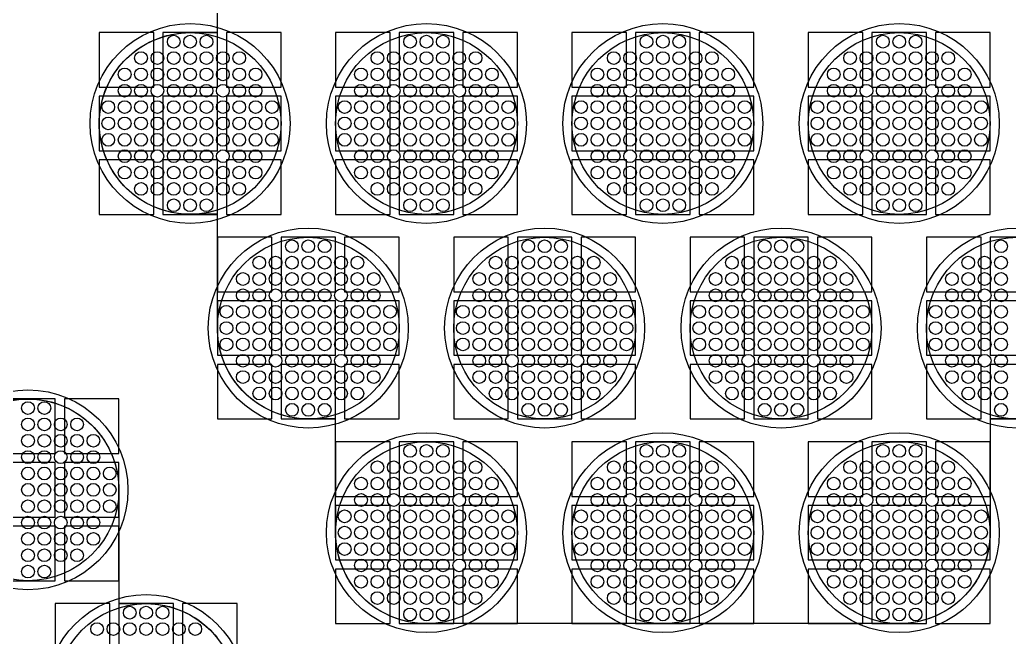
# Model space of a CAD drawing. Extents: x -49 to 54, y -38 to 38.
# Drawn here: x 10.07 to 15.51, y -13.82 to -10.43 of the extents above; entities that cross this region are included whole.
import ezdxf

# ---------------------------------------------------------------- set-up
doc = ezdxf.new("R2010")
doc.units = 0
for name, color, linetype in [('BACK_LAYER', 5, 'CONTINUOUS'), ('COND_LAYER_LOWER_ELECTRODE', 6, 'CONTINUOUS'), ('CONDUCTIVE_LAYER_BACK_LAYER', 2, 'CONTINUOUS'), ('EMITTER', 3, 'CONTINUOUS'), ('LOWER_ELECTRODE', 1, 'CONTINUOUS')]:
    doc.layers.add(name, color=color, linetype=linetype)

msp = doc.modelspace()

# ---------------------------------------------------------------- linework, layer by layer
at = {"layer": 'BACK_LAYER'}
for points in [[(10.5046, -10.7965), (10.8046, -10.7965), (10.8046, -10.4965), (10.5046, -10.4965)], [(10.8546, -10.7965), (11.1546, -10.7965), (11.1546, -10.4965), (10.8546, -10.4965)], [(11.2046, -10.7965), (11.5046, -10.7965), (11.5046, -10.4965), (11.2046, -10.4965)], [(11.8046, -10.7965), (12.1046, -10.7965), (12.1046, -10.4965), (11.8046, -10.4965)], [(12.1546, -10.7965), (12.4546, -10.7965), (12.4546, -10.4965), (12.1546, -10.4965)], [(12.5046, -10.7965), (12.8046, -10.7965), (12.8046, -10.4965), (12.5046, -10.4965)], [(13.1046, -10.7965), (13.4046, -10.7965), (13.4046, -10.4965), (13.1046, -10.4965)], [(13.4546, -10.7965), (13.7546, -10.7965), (13.7546, -10.4965), (13.4546, -10.4965)], [(13.8046, -10.7965), (14.1046, -10.7965), (14.1046, -10.4965), (13.8046, -10.4965)], [(14.4046, -10.7965), (14.7046, -10.7965), (14.7046, -10.4965), (14.4046, -10.4965)], [(14.7546, -10.7965), (15.0546, -10.7965), (15.0546, -10.4965), (14.7546, -10.4965)], [(15.1046, -10.7965), (15.4046, -10.7965), (15.4046, -10.4965), (15.1046, -10.4965)], [(10.5046, -11.1465), (10.8046, -11.1465), (10.8046, -10.8465), (10.5046, -10.8465)], [(10.8546, -11.1465), (11.1546, -11.1465), (11.1546, -10.8465), (10.8546, -10.8465)], [(11.2046, -11.1465), (11.5046, -11.1465), (11.5046, -10.8465), (11.2046, -10.8465)], [(11.8046, -11.1465), (12.1046, -11.1465), (12.1046, -10.8465), (11.8046, -10.8465)], [(12.1546, -11.1465), (12.4546, -11.1465), (12.4546, -10.8465), (12.1546, -10.8465)], [(12.5046, -11.1465), (12.8046, -11.1465), (12.8046, -10.8465), (12.5046, -10.8465)], [(13.1046, -11.1465), (13.4046, -11.1465), (13.4046, -10.8465), (13.1046, -10.8465)], [(13.4546, -11.1465), (13.7546, -11.1465), (13.7546, -10.8465), (13.4546, -10.8465)], [(13.8046, -11.1465), (14.1046, -11.1465), (14.1046, -10.8465), (13.8046, -10.8465)], [(14.4046, -11.1465), (14.7046, -11.1465), (14.7046, -10.8465), (14.4046, -10.8465)], [(14.7546, -11.1465), (15.0546, -11.1465), (15.0546, -10.8465), (14.7546, -10.8465)], [(15.1046, -11.1465), (15.4046, -11.1465), (15.4046, -10.8465), (15.1046, -10.8465)], [(10.5046, -11.4965), (10.8046, -11.4965), (10.8046, -11.1965), (10.5046, -11.1965)], [(10.8546, -11.4965), (11.1546, -11.4965), (11.1546, -11.1965), (10.8546, -11.1965)], [(11.2046, -11.4965), (11.5046, -11.4965), (11.5046, -11.1965), (11.2046, -11.1965)], [(11.8046, -11.4965), (12.1046, -11.4965), (12.1046, -11.1965), (11.8046, -11.1965)], [(12.1546, -11.4965), (12.4546, -11.4965), (12.4546, -11.1965), (12.1546, -11.1965)], [(12.5046, -11.4965), (12.8046, -11.4965), (12.8046, -11.1965), (12.5046, -11.1965)], [(13.1046, -11.4965), (13.4046, -11.4965), (13.4046, -11.1965), (13.1046, -11.1965)], [(13.4546, -11.4965), (13.7546, -11.4965), (13.7546, -11.1965), (13.4546, -11.1965)], [(13.8046, -11.4965), (14.1046, -11.4965), (14.1046, -11.1965), (13.8046, -11.1965)], [(14.4046, -11.4965), (14.7046, -11.4965), (14.7046, -11.1965), (14.4046, -11.1965)], [(14.7546, -11.4965), (15.0546, -11.4965), (15.0546, -11.1965), (14.7546, -11.1965)], [(15.1046, -11.4965), (15.4046, -11.4965), (15.4046, -11.1965), (15.1046, -11.1965)], [(11.1546, -11.9223), (11.4546, -11.9223), (11.4546, -11.6223), (11.1546, -11.6223)], [(11.5046, -11.9223), (11.8046, -11.9223), (11.8046, -11.6223), (11.5046, -11.6223)], [(11.8546, -11.9223), (12.1546, -11.9223), (12.1546, -11.6223), (11.8546, -11.6223)], [(12.4546, -11.9223), (12.7546, -11.9223), (12.7546, -11.6223), (12.4546, -11.6223)], [(12.8046, -11.9223), (13.1046, -11.9223), (13.1046, -11.6223), (12.8046, -11.6223)], [(13.1546, -11.9223), (13.4546, -11.9223), (13.4546, -11.6223), (13.1546, -11.6223)], [(13.7546, -11.9223), (14.0546, -11.9223), (14.0546, -11.6223), (13.7546, -11.6223)], [(14.1046, -11.9223), (14.4046, -11.9223), (14.4046, -11.6223), (14.1046, -11.6223)], [(14.4546, -11.9223), (14.7546, -11.9223), (14.7546, -11.6223), (14.4546, -11.6223)], [(15.0546, -11.9223), (15.3546, -11.9223), (15.3546, -11.6223), (15.0546, -11.6223)], [(15.4046, -11.9223), (15.7046, -11.9223), (15.7046, -11.6223), (15.4046, -11.6223)], [(11.1546, -12.2723), (11.4546, -12.2723), (11.4546, -11.9723), (11.1546, -11.9723)], [(11.5046, -12.2723), (11.8046, -12.2723), (11.8046, -11.9723), (11.5046, -11.9723)], [(11.8546, -12.2723), (12.1546, -12.2723), (12.1546, -11.9723), (11.8546, -11.9723)], [(12.4546, -12.2723), (12.7546, -12.2723), (12.7546, -11.9723), (12.4546, -11.9723)], [(12.8046, -12.2723), (13.1046, -12.2723), (13.1046, -11.9723), (12.8046, -11.9723)], [(13.1546, -12.2723), (13.4546, -12.2723), (13.4546, -11.9723), (13.1546, -11.9723)], [(13.7546, -12.2723), (14.0546, -12.2723), (14.0546, -11.9723), (13.7546, -11.9723)], [(14.1046, -12.2723), (14.4046, -12.2723), (14.4046, -11.9723), (14.1046, -11.9723)], [(14.4546, -12.2723), (14.7546, -12.2723), (14.7546, -11.9723), (14.4546, -11.9723)], [(15.0546, -12.2723), (15.3546, -12.2723), (15.3546, -11.9723), (15.0546, -11.9723)], [(15.4046, -12.2723), (15.7046, -12.2723), (15.7046, -11.9723), (15.4046, -11.9723)], [(11.1546, -12.6223), (11.4546, -12.6223), (11.4546, -12.3223), (11.1546, -12.3223)], [(11.5046, -12.6223), (11.8046, -12.6223), (11.8046, -12.3223), (11.5046, -12.3223)], [(11.8546, -12.6223), (12.1546, -12.6223), (12.1546, -12.3223), (11.8546, -12.3223)], [(12.4546, -12.6223), (12.7546, -12.6223), (12.7546, -12.3223), (12.4546, -12.3223)], [(12.8046, -12.6223), (13.1046, -12.6223), (13.1046, -12.3223), (12.8046, -12.3223)], [(13.1546, -12.6223), (13.4546, -12.6223), (13.4546, -12.3223), (13.1546, -12.3223)], [(13.7546, -12.6223), (14.0546, -12.6223), (14.0546, -12.3223), (13.7546, -12.3223)], [(14.1046, -12.6223), (14.4046, -12.6223), (14.4046, -12.3223), (14.1046, -12.3223)], [(14.4546, -12.6223), (14.7546, -12.6223), (14.7546, -12.3223), (14.4546, -12.3223)], [(15.0546, -12.6223), (15.3546, -12.6223), (15.3546, -12.3223), (15.0546, -12.3223)], [(15.4046, -12.6223), (15.7046, -12.6223), (15.7046, -12.3223), (15.4046, -12.3223)], [(9.9628, -12.8125), (10.2628, -12.8125), (10.2628, -12.5125), (9.9628, -12.5125)], [(10.3128, -12.8125), (10.6128, -12.8125), (10.6128, -12.5125), (10.3128, -12.5125)], [(11.8046, -13.0482), (12.1046, -13.0482), (12.1046, -12.7482), (11.8046, -12.7482)], [(12.1546, -13.0482), (12.4546, -13.0482), (12.4546, -12.7482), (12.1546, -12.7482)], [(12.5046, -13.0482), (12.8046, -13.0482), (12.8046, -12.7482), (12.5046, -12.7482)], [(13.1046, -13.0482), (13.4046, -13.0482), (13.4046, -12.7482), (13.1046, -12.7482)], [(13.4546, -13.0482), (13.7546, -13.0482), (13.7546, -12.7482), (13.4546, -12.7482)], [(13.8046, -13.0482), (14.1046, -13.0482), (14.1046, -12.7482), (13.8046, -12.7482)], [(14.4046, -13.0482), (14.7046, -13.0482), (14.7046, -12.7482), (14.4046, -12.7482)], [(14.7546, -13.0482), (15.0546, -13.0482), (15.0546, -12.7482), (14.7546, -12.7482)], [(15.1046, -13.0482), (15.4046, -13.0482), (15.4046, -12.7482), (15.1046, -12.7482)], [(9.9628, -13.1625), (10.2628, -13.1625), (10.2628, -12.8625), (9.9628, -12.8625)], [(10.3128, -13.1625), (10.6128, -13.1625), (10.6128, -12.8625), (10.3128, -12.8625)], [(11.8046, -13.3982), (12.1046, -13.3982), (12.1046, -13.0982), (11.8046, -13.0982)], [(12.1546, -13.3982), (12.4546, -13.3982), (12.4546, -13.0982), (12.1546, -13.0982)], [(12.5046, -13.3982), (12.8046, -13.3982), (12.8046, -13.0982), (12.5046, -13.0982)], [(13.1046, -13.3982), (13.4046, -13.3982), (13.4046, -13.0982), (13.1046, -13.0982)], [(13.4546, -13.3982), (13.7546, -13.3982), (13.7546, -13.0982), (13.4546, -13.0982)], [(13.8046, -13.3982), (14.1046, -13.3982), (14.1046, -13.0982), (13.8046, -13.0982)], [(14.4046, -13.3982), (14.7046, -13.3982), (14.7046, -13.0982), (14.4046, -13.0982)], [(14.7546, -13.3982), (15.0546, -13.3982), (15.0546, -13.0982), (14.7546, -13.0982)], [(15.1046, -13.3982), (15.4046, -13.3982), (15.4046, -13.0982), (15.1046, -13.0982)], [(9.9628, -13.5125), (10.2628, -13.5125), (10.2628, -13.2125), (9.9628, -13.2125)], [(10.3128, -13.5125), (10.6128, -13.5125), (10.6128, -13.2125), (10.3128, -13.2125)], [(11.8046, -13.7482), (12.1046, -13.7482), (12.1046, -13.4482), (11.8046, -13.4482)], [(12.1546, -13.7482), (12.4546, -13.7482), (12.4546, -13.4482), (12.1546, -13.4482)], [(12.5046, -13.7482), (12.8046, -13.7482), (12.8046, -13.4482), (12.5046, -13.4482)], [(13.1046, -13.7482), (13.4046, -13.7482), (13.4046, -13.4482), (13.1046, -13.4482)], [(13.4546, -13.7482), (13.7546, -13.7482), (13.7546, -13.4482), (13.4546, -13.4482)], [(13.8046, -13.7482), (14.1046, -13.7482), (14.1046, -13.4482), (13.8046, -13.4482)], [(14.4046, -13.7482), (14.7046, -13.7482), (14.7046, -13.4482), (14.4046, -13.4482)], [(14.7546, -13.7482), (15.0546, -13.7482), (15.0546, -13.4482), (14.7546, -13.4482)], [(15.1046, -13.7482), (15.4046, -13.7482), (15.4046, -13.4482), (15.1046, -13.4482)], [(10.2628, -13.9384), (10.5628, -13.9384), (10.5628, -13.6384), (10.2628, -13.6384)], [(10.6128, -13.9384), (10.9128, -13.9384), (10.9128, -13.6384), (10.6128, -13.6384)], [(10.9628, -13.9384), (11.2628, -13.9384), (11.2628, -13.6384), (10.9628, -13.6384)]]:
    msp.add_lwpolyline(points, close=True, dxfattribs=at)
at = {"layer": 'COND_LAYER_LOWER_ELECTRODE'}
for centre in [(11.0046, -10.9965), (12.3046, -10.9965), (13.6046, -10.9965), (14.9046, -10.9965), (11.6546, -12.1223), (12.9546, -12.1223), (14.2546, -12.1223), (15.5546, -12.1223), (10.1128, -13.0125), (12.3046, -13.2482), (13.6046, -13.2482), (14.9046, -13.2482), (10.7628, -14.1384)]:
    msp.add_circle(centre, 0.55, dxfattribs=at)
at = {"layer": 'CONDUCTIVE_LAYER_BACK_LAYER'}
for points in [[(15.5646, -12.6222), (15.4046, -12.6222), (15.4046, -13.2482), (15.4043, -13.268), (15.4031, -13.2879), (15.4011, -13.3077), (15.3983, -13.3274), (15.3948, -13.3469), (15.3905, -13.3663), (15.3854, -13.3856), (15.3796, -13.4046), (15.373, -13.4233), (15.3656, -13.4418), (15.3576, -13.46), (15.3488, -13.4778), (15.3393, -13.4953), (15.3291, -13.5124), (15.3183, -13.529), (15.3068, -13.5453), (15.2947, -13.561), (15.2819, -13.5763), (15.2686, -13.591), (15.2547, -13.6052), (15.2402, -13.6189), (15.2252, -13.6319), (15.2097, -13.6443), (15.1937, -13.6562), (15.1772, -13.6673), (15.1604, -13.6778), (15.1431, -13.6877), (15.1254, -13.6968), (15.1074, -13.7052), (15.0891, -13.7129), (15.0705, -13.7199), (15.0516, -13.7261), (15.0325, -13.7316), (15.0131, -13.7363), (14.9936, -13.7402), (14.974, -13.7433), (14.9543, -13.7457), (14.9345, -13.7473), (14.9146, -13.7481), (12.2947, -13.7481), (12.2748, -13.7473), (12.255, -13.7457), (12.2353, -13.7433), (12.2156, -13.7402), (12.1962, -13.7363), (12.1768, -13.7316), (12.1577, -13.7261), (12.1388, -13.7199), (12.1202, -13.7129), (12.1019, -13.7052), (12.0839, -13.6968), (12.0662, -13.6877), (12.0489, -13.6778), (12.032, -13.6673), (12.0156, -13.6562), (11.9996, -13.6443), (11.9841, -13.6319), (11.9691, -13.6189), (11.9546, -13.6052), (11.9407, -13.591), (11.9274, -13.5763), (11.9146, -13.561), (11.9025, -13.5453), (11.891, -13.529), (11.8802, -13.5124), (11.87, -13.4953), (11.8605, -13.4778), (11.8517, -13.46), (11.8437, -13.4418), (11.8363, -13.4233), (11.8297, -13.4046), (11.8239, -13.3856), (11.8188, -13.3663), (11.8145, -13.3469), (11.811, -13.3274), (11.8082, -13.3077), (11.8062, -13.2879), (11.805, -13.268), (11.8046, -13.2482), (11.8046, -12.6222), (11.6447, -12.6222), (11.6248, -12.6214), (11.605, -12.6199), (11.5853, -12.6175), (11.5656, -12.6144), (11.5462, -12.6104), (11.5268, -12.6057), (11.5077, -12.6003), (11.4888, -12.594), (11.4702, -12.5871), (11.4519, -12.5794), (11.4339, -12.571), (11.4162, -12.5618), (11.3989, -12.552), (11.382, -12.5415), (11.3656, -12.5303), (11.3496, -12.5185), (11.3341, -12.5061), (11.3191, -12.493), (11.3046, -12.4794), (11.2907, -12.4652), (11.2774, -12.4505), (11.2646, -12.4352), (11.2525, -12.4194), (11.241, -12.4032), (11.2302, -12.3865), (11.22, -12.3695), (11.2105, -12.352), (11.2017, -12.3341), (11.1937, -12.316), (11.1863, -12.2975), (11.1797, -12.2787), (11.1739, -12.2597), (11.1688, -12.2405), (11.1645, -12.2211), (11.161, -12.2015), (11.1582, -12.1818), (11.1562, -12.1621), (11.155, -12.1422), (11.1546, -12.1223), (11.1546, -11.4964), (10.9947, -11.4964), (10.9748, -11.4956), (10.955, -11.494), (10.9353, -11.4917), (10.9156, -11.4885), (10.8962, -11.4846), (10.8768, -11.4799), (10.8577, -11.4744), (10.8388, -11.4682), (10.8202, -11.4612), (10.8019, -11.4535), (10.7839, -11.4451), (10.7662, -11.436), (10.7489, -11.4262), (10.732, -11.4157), (10.7156, -11.4045), (10.6996, -11.3927), (10.6841, -11.3802), (10.6691, -11.3672), (10.6546, -11.3536), (10.6407, -11.3394), (10.6274, -11.3246), (10.6146, -11.3094), (10.6025, -11.2936), (10.591, -11.2774), (10.5802, -11.2607), (10.57, -11.2436), (10.5605, -11.2262), (10.5517, -11.2083), (10.5437, -11.1901), (10.5363, -11.1717), (10.5297, -11.1529), (10.5239, -11.1339), (10.5188, -11.1147), (10.5145, -11.0953), (10.511, -11.0757), (10.5082, -11.056), (10.5062, -11.0362), (10.505, -11.0164), (10.5046, -10.9965), (10.505, -10.9766), (10.5062, -10.9568), (10.5082, -10.937), (10.511, -10.9173), (10.5145, -10.8977), (10.5188, -10.8783), (10.5239, -10.8591), (10.5297, -10.8401), (10.5363, -10.8213), (10.5437, -10.8029), (10.5517, -10.7847), (10.5605, -10.7669), (10.57, -10.7494), (10.5802, -10.7323), (10.591, -10.7156), (10.6025, -10.6994), (10.6146, -10.6837), (10.6274, -10.6684), (10.6407, -10.6537), (10.6546, -10.6395), (10.6691, -10.6258), (10.6841, -10.6128), (10.6996, -10.6003), (10.7156, -10.5885), (10.732, -10.5773), (10.7489, -10.5668), (10.7662, -10.557), (10.7839, -10.5479), (10.8019, -10.5395), (10.8202, -10.5318), (10.8388, -10.5248), (10.8577, -10.5186), (10.8768, -10.5131), (10.8962, -10.5084), (10.9156, -10.5045), (10.9353, -10.5013), (10.955, -10.499), (10.9748, -10.4974), (10.9947, -10.4966), (11.1546, -10.4966), (11.1546, -9.8707)], [(9.9628, -12.5126), (10.1227, -12.5126), (10.1426, -12.5134), (10.1624, -12.515), (10.1822, -12.5174), (10.2018, -12.5205), (10.2213, -12.5244), (10.2406, -12.5291), (10.2597, -12.5346), (10.2786, -12.5408), (10.2972, -12.5478), (10.3156, -12.5555), (10.3336, -12.5639), (10.3512, -12.573), (10.3685, -12.5829), (10.3854, -12.5934), (10.4018, -12.6045), (10.4178, -12.6164), (10.4333, -12.6288), (10.4483, -12.6418), (10.4628, -12.6555), (10.4767, -12.6697), (10.4901, -12.6844), (10.5028, -12.6997), (10.5149, -12.7154), (10.5264, -12.7317), (10.5373, -12.7483), (10.5474, -12.7654), (10.5569, -12.7829), (10.5657, -12.8007), (10.5738, -12.8189), (10.5811, -12.8374), (10.5877, -12.8561), (10.5935, -12.8751), (10.5986, -12.8944), (10.6029, -12.9138), (10.6065, -12.9333), (10.6092, -12.953), (10.6112, -12.9728), (10.6124, -12.9927), (10.6128, -13.0125), (10.6128, -13.6385), (10.7727, -13.6385), (10.7926, -13.6393), (10.8124, -13.6408), (10.8322, -13.6432), (10.8518, -13.6463), (10.8713, -13.6503), (10.8906, -13.655), (10.9097, -13.6604), (10.9286, -13.6667), (10.9472, -13.6736), (10.9656, -13.6813), (10.9836, -13.6897), (11.0012, -13.6989), (11.0185, -13.7087), (11.0354, -13.7192), (11.0518, -13.7304), (11.0678, -13.7422), (11.0833, -13.7546), (11.0983, -13.7677), (11.1128, -13.7813), (11.1267, -13.7955), (11.1401, -13.8103), (11.1528, -13.8255)]]:
    msp.add_lwpolyline(points, dxfattribs=at)
at = {"layer": 'EMITTER'}
for centre in [(11.0046, -10.9965), (12.3046, -10.9965), (13.6046, -10.9965), (14.9046, -10.9965), (11.6546, -12.1223), (12.9546, -12.1223), (14.2546, -12.1223), (15.5546, -12.1223), (10.1128, -13.0125), (12.3046, -13.2482), (13.6046, -13.2482), (14.9046, -13.2482), (10.7628, -14.1384)]:
    msp.add_circle(centre, 0.5, dxfattribs=at)
at = {"layer": 'LOWER_ELECTRODE'}
for centre in [(10.9146, -10.5465), (11.0046, -10.5465), (11.0946, -10.5465), (12.2146, -10.5465), (12.3046, -10.5465), (12.3946, -10.5465), (13.5146, -10.5465), (13.6046, -10.5465), (13.6946, -10.5465), (14.8146, -10.5465), (14.9046, -10.5465), (14.9946, -10.5465), (10.7346, -10.6365), (10.8246, -10.6365), (10.9146, -10.6365), (11.0046, -10.6365), (11.0946, -10.6365), (11.1846, -10.6365), (11.2746, -10.6365), (12.0346, -10.6365), (12.1246, -10.6365), (12.2146, -10.6365), (12.3046, -10.6365), (12.3946, -10.6365), (12.4846, -10.6365), (12.5746, -10.6365), (13.3346, -10.6365), (13.4246, -10.6365), (13.5146, -10.6365), (13.6046, -10.6365), (13.6946, -10.6365), (13.7846, -10.6365), (13.8746, -10.6365), (14.6346, -10.6365), (14.7246, -10.6365), (14.8146, -10.6365), (14.9046, -10.6365), (14.9946, -10.6365), (15.0846, -10.6365), (15.1746, -10.6365), (10.6446, -10.7265), (10.7346, -10.7265), (10.8246, -10.7265), (10.9146, -10.7265), (11.0046, -10.7265), (11.0946, -10.7265), (11.1846, -10.7265), (11.2746, -10.7265), (11.3646, -10.7265), (11.9446, -10.7265), (12.0346, -10.7265), (12.1246, -10.7265), (12.2146, -10.7265), (12.3046, -10.7265), (12.3946, -10.7265), (12.4846, -10.7265), (12.5746, -10.7265), (12.6646, -10.7265), (13.2446, -10.7265), (13.3346, -10.7265), (13.4246, -10.7265), (13.5146, -10.7265), (13.6046, -10.7265), (13.6946, -10.7265), (13.7846, -10.7265), (13.8746, -10.7265), (13.9646, -10.7265), (14.5446, -10.7265), (14.6346, -10.7265), (14.7246, -10.7265), (14.8146, -10.7265), (14.9046, -10.7265), (14.9946, -10.7265), (15.0846, -10.7265), (15.1746, -10.7265), (15.2646, -10.7265), (10.6446, -10.8165), (10.7346, -10.8165), (10.8246, -10.8165), (10.9146, -10.8165), (11.0046, -10.8165), (11.0946, -10.8165), (11.1846, -10.8165), (11.2746, -10.8165), (11.3646, -10.8165), (11.9446, -10.8165), (12.0346, -10.8165), (12.1246, -10.8165), (12.2146, -10.8165), (12.3046, -10.8165), (12.3946, -10.8165), (12.4846, -10.8165), (12.5746, -10.8165), (12.6646, -10.8165), (13.2446, -10.8165), (13.3346, -10.8165), (13.4246, -10.8165), (13.5146, -10.8165), (13.6046, -10.8165), (13.6946, -10.8165), (13.7846, -10.8165), (13.8746, -10.8165), (13.9646, -10.8165), (14.5446, -10.8165), (14.6346, -10.8165), (14.7246, -10.8165), (14.8146, -10.8165), (14.9046, -10.8165), (14.9946, -10.8165), (15.0846, -10.8165), (15.1746, -10.8165), (15.2646, -10.8165), (10.5546, -10.9065), (10.6446, -10.9065), (10.7346, -10.9065), (10.8246, -10.9065), (10.9146, -10.9065), (11.0046, -10.9065), (11.0946, -10.9065), (11.1846, -10.9065), (11.2746, -10.9065), (11.3646, -10.9065), (11.4546, -10.9065), (11.8546, -10.9065), (11.9446, -10.9065), (12.0346, -10.9065), (12.1246, -10.9065), (12.2146, -10.9065), (12.3046, -10.9065), (12.3946, -10.9065), (12.4846, -10.9065), (12.5746, -10.9065), (12.6646, -10.9065), (12.7546, -10.9065), (13.1546, -10.9065), (13.2446, -10.9065), (13.3346, -10.9065), (13.4246, -10.9065), (13.5146, -10.9065), (13.6046, -10.9065), (13.6946, -10.9065), (13.7846, -10.9065), (13.8746, -10.9065), (13.9646, -10.9065), (14.0546, -10.9065), (14.4546, -10.9065), (14.5446, -10.9065), (14.6346, -10.9065), (14.7246, -10.9065), (14.8146, -10.9065), (14.9046, -10.9065), (14.9946, -10.9065), (15.0846, -10.9065), (15.1746, -10.9065), (15.2646, -10.9065), (15.3546, -10.9065), (10.5546, -10.9965), (10.6446, -10.9965), (10.7346, -10.9965), (10.8246, -10.9965), (10.9146, -10.9965), (11.0046, -10.9965), (11.0946, -10.9965), (11.1846, -10.9965), (11.2746, -10.9965), (11.3646, -10.9965), (11.4546, -10.9965), (11.8546, -10.9965), (11.9446, -10.9965), (12.0346, -10.9965), (12.1246, -10.9965), (12.2146, -10.9965), (12.3046, -10.9965), (12.3946, -10.9965), (12.4846, -10.9965), (12.5746, -10.9965), (12.6646, -10.9965), (12.7546, -10.9965), (13.1546, -10.9965), (13.2446, -10.9965), (13.3346, -10.9965), (13.4246, -10.9965), (13.5146, -10.9965), (13.6046, -10.9965), (13.6946, -10.9965), (13.7846, -10.9965), (13.8746, -10.9965), (13.9646, -10.9965), (14.0546, -10.9965), (14.4546, -10.9965), (14.5446, -10.9965), (14.6346, -10.9965), (14.7246, -10.9965), (14.8146, -10.9965), (14.9046, -10.9965), (14.9946, -10.9965), (15.0846, -10.9965), (15.1746, -10.9965), (15.2646, -10.9965), (15.3546, -10.9965), (10.5546, -11.0865), (10.6446, -11.0865), (10.7346, -11.0865), (10.8246, -11.0865), (10.9146, -11.0865), (11.0046, -11.0865), (11.0946, -11.0865), (11.1846, -11.0865), (11.2746, -11.0865), (11.3646, -11.0865), (11.4546, -11.0865), (11.8546, -11.0865), (11.9446, -11.0865), (12.0346, -11.0865), (12.1246, -11.0865), (12.2146, -11.0865), (12.3046, -11.0865), (12.3946, -11.0865), (12.4846, -11.0865), (12.5746, -11.0865), (12.6646, -11.0865), (12.7546, -11.0865), (13.1546, -11.0865), (13.2446, -11.0865), (13.3346, -11.0865), (13.4246, -11.0865), (13.5146, -11.0865), (13.6046, -11.0865), (13.6946, -11.0865), (13.7846, -11.0865), (13.8746, -11.0865), (13.9646, -11.0865), (14.0546, -11.0865), (14.4546, -11.0865), (14.5446, -11.0865), (14.6346, -11.0865), (14.7246, -11.0865), (14.8146, -11.0865), (14.9046, -11.0865), (14.9946, -11.0865), (15.0846, -11.0865), (15.1746, -11.0865), (15.2646, -11.0865), (15.3546, -11.0865), (10.6446, -11.1765), (10.7346, -11.1765), (10.8246, -11.1765), (10.9146, -11.1765), (11.0046, -11.1765), (11.0946, -11.1765), (11.1846, -11.1765), (11.2746, -11.1765), (11.3646, -11.1765), (11.9446, -11.1765), (12.0346, -11.1765), (12.1246, -11.1765), (12.2146, -11.1765), (12.3046, -11.1765), (12.3946, -11.1765), (12.4846, -11.1765), (12.5746, -11.1765), (12.6646, -11.1765), (13.2446, -11.1765), (13.3346, -11.1765), (13.4246, -11.1765), (13.5146, -11.1765), (13.6046, -11.1765), (13.6946, -11.1765), (13.7846, -11.1765), (13.8746, -11.1765), (13.9646, -11.1765), (14.5446, -11.1765), (14.6346, -11.1765), (14.7246, -11.1765), (14.8146, -11.1765), (14.9046, -11.1765), (14.9946, -11.1765), (15.0846, -11.1765), (15.1746, -11.1765), (15.2646, -11.1765), (10.6446, -11.2665), (10.7346, -11.2665), (10.8246, -11.2665), (10.9146, -11.2665), (11.0046, -11.2665), (11.0946, -11.2665), (11.1846, -11.2665), (11.2746, -11.2665), (11.3646, -11.2665), (11.9446, -11.2665), (12.0346, -11.2665), (12.1246, -11.2665), (12.2146, -11.2665), (12.3046, -11.2665), (12.3946, -11.2665), (12.4846, -11.2665), (12.5746, -11.2665), (12.6646, -11.2665), (13.2446, -11.2665), (13.3346, -11.2665), (13.4246, -11.2665), (13.5146, -11.2665), (13.6046, -11.2665), (13.6946, -11.2665), (13.7846, -11.2665), (13.8746, -11.2665), (13.9646, -11.2665), (14.5446, -11.2665), (14.6346, -11.2665), (14.7246, -11.2665), (14.8146, -11.2665), (14.9046, -11.2665), (14.9946, -11.2665), (15.0846, -11.2665), (15.1746, -11.2665), (15.2646, -11.2665), (10.7346, -11.3565), (10.8246, -11.3565), (10.9146, -11.3565), (11.0046, -11.3565), (11.0946, -11.3565), (11.1846, -11.3565), (11.2746, -11.3565), (12.0346, -11.3565), (12.1246, -11.3565), (12.2146, -11.3565), (12.3046, -11.3565), (12.3946, -11.3565), (12.4846, -11.3565), (12.5746, -11.3565), (13.3346, -11.3565), (13.4246, -11.3565), (13.5146, -11.3565), (13.6046, -11.3565), (13.6946, -11.3565), (13.7846, -11.3565), (13.8746, -11.3565), (14.6346, -11.3565), (14.7246, -11.3565), (14.8146, -11.3565), (14.9046, -11.3565), (14.9946, -11.3565), (15.0846, -11.3565), (15.1746, -11.3565), (10.9146, -11.4465), (11.0046, -11.4465), (11.0946, -11.4465), (12.2146, -11.4465), (12.3046, -11.4465), (12.3946, -11.4465), (13.5146, -11.4465), (13.6046, -11.4465), (13.6946, -11.4465), (14.8146, -11.4465), (14.9046, -11.4465), (14.9946, -11.4465), (11.5646, -11.6723), (11.6546, -11.6723), (11.7446, -11.6723), (12.8646, -11.6723), (12.9546, -11.6723), (13.0446, -11.6723), (14.1646, -11.6723), (14.2546, -11.6723), (14.3446, -11.6723), (15.4646, -11.6723), (11.3846, -11.7623), (11.4746, -11.7623), (11.5646, -11.7623), (11.6546, -11.7623), (11.7446, -11.7623), (11.8346, -11.7623), (11.9246, -11.7623), (12.6846, -11.7623), (12.7746, -11.7623), (12.8646, -11.7623), (12.9546, -11.7623), (13.0446, -11.7623), (13.1346, -11.7623), (13.2246, -11.7623), (13.9846, -11.7623), (14.0746, -11.7623), (14.1646, -11.7623), (14.2546, -11.7623), (14.3446, -11.7623), (14.4346, -11.7623), (14.5246, -11.7623), (15.2846, -11.7623), (15.3746, -11.7623), (15.4646, -11.7623), (11.2946, -11.8523), (11.3846, -11.8523), (11.4746, -11.8523), (11.5646, -11.8523), (11.6546, -11.8523), (11.7446, -11.8523), (11.8346, -11.8523), (11.9246, -11.8523), (12.0146, -11.8523), (12.5946, -11.8523), (12.6846, -11.8523), (12.7746, -11.8523), (12.8646, -11.8523), (12.9546, -11.8523), (13.0446, -11.8523), (13.1346, -11.8523), (13.2246, -11.8523), (13.3146, -11.8523), (13.8946, -11.8523), (13.9846, -11.8523), (14.0746, -11.8523), (14.1646, -11.8523), (14.2546, -11.8523), (14.3446, -11.8523), (14.4346, -11.8523), (14.5246, -11.8523), (14.6146, -11.8523), (15.1946, -11.8523), (15.2846, -11.8523), (15.3746, -11.8523), (15.4646, -11.8523), (11.2946, -11.9423), (11.3846, -11.9423), (11.4746, -11.9423), (11.5646, -11.9423), (11.6546, -11.9423), (11.7446, -11.9423), (11.8346, -11.9423), (11.9246, -11.9423), (12.0146, -11.9423), (12.5946, -11.9423), (12.6846, -11.9423), (12.7746, -11.9423), (12.8646, -11.9423), (12.9546, -11.9423), (13.0446, -11.9423), (13.1346, -11.9423), (13.2246, -11.9423), (13.3146, -11.9423), (13.8946, -11.9423), (13.9846, -11.9423), (14.0746, -11.9423), (14.1646, -11.9423), (14.2546, -11.9423), (14.3446, -11.9423), (14.4346, -11.9423), (14.5246, -11.9423), (14.6146, -11.9423), (15.1946, -11.9423), (15.2846, -11.9423), (15.3746, -11.9423), (15.4646, -11.9423), (11.2046, -12.0323), (11.2946, -12.0323), (11.3846, -12.0323), (11.4746, -12.0323), (11.5646, -12.0323), (11.6546, -12.0323), (11.7446, -12.0323), (11.8346, -12.0323), (11.9246, -12.0323), (12.0146, -12.0323), (12.1046, -12.0323), (12.5046, -12.0323), (12.5946, -12.0323), (12.6846, -12.0323), (12.7746, -12.0323), (12.8646, -12.0323), (12.9546, -12.0323), (13.0446, -12.0323), (13.1346, -12.0323), (13.2246, -12.0323), (13.3146, -12.0323), (13.4046, -12.0323), (13.8046, -12.0323), (13.8946, -12.0323), (13.9846, -12.0323), (14.0746, -12.0323), (14.1646, -12.0323), (14.2546, -12.0323), (14.3446, -12.0323), (14.4346, -12.0323), (14.5246, -12.0323), (14.6146, -12.0323), (14.7046, -12.0323), (15.1046, -12.0323), (15.1946, -12.0323), (15.2846, -12.0323), (15.3746, -12.0323), (15.4646, -12.0323), (11.2046, -12.1223), (11.2946, -12.1223), (11.3846, -12.1223), (11.4746, -12.1223), (11.5646, -12.1223), (11.6546, -12.1223), (11.7446, -12.1223), (11.8346, -12.1223), (11.9246, -12.1223), (12.0146, -12.1223), (12.1046, -12.1223), (12.5046, -12.1223), (12.5946, -12.1223), (12.6846, -12.1223), (12.7746, -12.1223), (12.8646, -12.1223), (12.9546, -12.1223), (13.0446, -12.1223), (13.1346, -12.1223), (13.2246, -12.1223), (13.3146, -12.1223), (13.4046, -12.1223), (13.8046, -12.1223), (13.8946, -12.1223), (13.9846, -12.1223), (14.0746, -12.1223), (14.1646, -12.1223), (14.2546, -12.1223), (14.3446, -12.1223), (14.4346, -12.1223), (14.5246, -12.1223), (14.6146, -12.1223), (14.7046, -12.1223), (15.1046, -12.1223), (15.1946, -12.1223), (15.2846, -12.1223), (15.3746, -12.1223), (15.4646, -12.1223), (11.2046, -12.2123), (11.2946, -12.2123), (11.3846, -12.2123), (11.4746, -12.2123), (11.5646, -12.2123), (11.6546, -12.2123), (11.7446, -12.2123), (11.8346, -12.2123), (11.9246, -12.2123), (12.0146, -12.2123), (12.1046, -12.2123), (12.5046, -12.2123), (12.5946, -12.2123), (12.6846, -12.2123), (12.7746, -12.2123), (12.8646, -12.2123), (12.9546, -12.2123), (13.0446, -12.2123), (13.1346, -12.2123), (13.2246, -12.2123), (13.3146, -12.2123), (13.4046, -12.2123), (13.8046, -12.2123), (13.8946, -12.2123), (13.9846, -12.2123), (14.0746, -12.2123), (14.1646, -12.2123), (14.2546, -12.2123), (14.3446, -12.2123), (14.4346, -12.2123), (14.5246, -12.2123), (14.6146, -12.2123), (14.7046, -12.2123), (15.1046, -12.2123), (15.1946, -12.2123), (15.2846, -12.2123), (15.3746, -12.2123), (15.4646, -12.2123), (11.2946, -12.3023), (11.3846, -12.3023), (11.4746, -12.3023), (11.5646, -12.3023), (11.6546, -12.3023), (11.7446, -12.3023), (11.8346, -12.3023), (11.9246, -12.3023), (12.0146, -12.3023), (12.5946, -12.3023), (12.6846, -12.3023), (12.7746, -12.3023), (12.8646, -12.3023), (12.9546, -12.3023), (13.0446, -12.3023), (13.1346, -12.3023), (13.2246, -12.3023), (13.3146, -12.3023), (13.8946, -12.3023), (13.9846, -12.3023), (14.0746, -12.3023), (14.1646, -12.3023), (14.2546, -12.3023), (14.3446, -12.3023), (14.4346, -12.3023), (14.5246, -12.3023), (14.6146, -12.3023), (15.1946, -12.3023), (15.2846, -12.3023), (15.3746, -12.3023), (15.4646, -12.3023), (11.2946, -12.3923), (11.3846, -12.3923), (11.4746, -12.3923), (11.5646, -12.3923), (11.6546, -12.3923), (11.7446, -12.3923), (11.8346, -12.3923), (11.9246, -12.3923), (12.0146, -12.3923), (12.5946, -12.3923), (12.6846, -12.3923), (12.7746, -12.3923), (12.8646, -12.3923), (12.9546, -12.3923), (13.0446, -12.3923), (13.1346, -12.3923), (13.2246, -12.3923), (13.3146, -12.3923), (13.8946, -12.3923), (13.9846, -12.3923), (14.0746, -12.3923), (14.1646, -12.3923), (14.2546, -12.3923), (14.3446, -12.3923), (14.4346, -12.3923), (14.5246, -12.3923), (14.6146, -12.3923), (15.1946, -12.3923), (15.2846, -12.3923), (15.3746, -12.3923), (15.4646, -12.3923), (11.3846, -12.4823), (11.4746, -12.4823), (11.5646, -12.4823), (11.6546, -12.4823), (11.7446, -12.4823), (11.8346, -12.4823), (11.9246, -12.4823), (12.6846, -12.4823), (12.7746, -12.4823), (12.8646, -12.4823), (12.9546, -12.4823), (13.0446, -12.4823), (13.1346, -12.4823), (13.2246, -12.4823), (13.9846, -12.4823), (14.0746, -12.4823), (14.1646, -12.4823), (14.2546, -12.4823), (14.3446, -12.4823), (14.4346, -12.4823), (14.5246, -12.4823), (15.2846, -12.4823), (15.3746, -12.4823), (15.4646, -12.4823), (10.1128, -12.5625), (10.2028, -12.5625), (11.5646, -12.5723), (11.6546, -12.5723), (11.7446, -12.5723), (12.8646, -12.5723), (12.9546, -12.5723), (13.0446, -12.5723), (14.1646, -12.5723), (14.2546, -12.5723), (14.3446, -12.5723), (15.4646, -12.5723), (10.1128, -12.6525), (10.2028, -12.6525), (10.2928, -12.6525), (10.3828, -12.6525), (10.1128, -12.7425), (10.2028, -12.7425), (10.2928, -12.7425), (10.3828, -12.7425), (10.4728, -12.7425), (12.2146, -12.7982), (12.3046, -12.7982), (12.3946, -12.7982), (13.5146, -12.7982), (13.6046, -12.7982), (13.6946, -12.7982), (14.8146, -12.7982), (14.9046, -12.7982), (14.9946, -12.7982), (10.1128, -12.8325), (10.2028, -12.8325), (10.2928, -12.8325), (10.3828, -12.8325), (10.4728, -12.8325), (10.1128, -12.9225), (10.2028, -12.9225), (10.2928, -12.9225), (10.3828, -12.9225), (10.4728, -12.9225), (10.5628, -12.9225), (12.0346, -12.8882), (12.1246, -12.8882), (12.2146, -12.8882), (12.3046, -12.8882), (12.3946, -12.8882), (12.4846, -12.8882), (12.5746, -12.8882), (13.3346, -12.8882), (13.4246, -12.8882), (13.5146, -12.8882), (13.6046, -12.8882), (13.6946, -12.8882), (13.7846, -12.8882), (13.8746, -12.8882), (14.6346, -12.8882), (14.7246, -12.8882), (14.8146, -12.8882), (14.9046, -12.8882), (14.9946, -12.8882), (15.0846, -12.8882), (15.1746, -12.8882), (11.9446, -12.9782), (12.0346, -12.9782), (12.1246, -12.9782), (12.2146, -12.9782), (12.3046, -12.9782), (12.3946, -12.9782), (12.4846, -12.9782), (12.5746, -12.9782), (12.6646, -12.9782), (13.2446, -12.9782), (13.3346, -12.9782), (13.4246, -12.9782), (13.5146, -12.9782), (13.6046, -12.9782), (13.6946, -12.9782), (13.7846, -12.9782), (13.8746, -12.9782), (13.9646, -12.9782), (14.5446, -12.9782), (14.6346, -12.9782), (14.7246, -12.9782), (14.8146, -12.9782), (14.9046, -12.9782), (14.9946, -12.9782), (15.0846, -12.9782), (15.1746, -12.9782), (15.2646, -12.9782), (10.1128, -13.0125), (10.2028, -13.0125), (10.2928, -13.0125), (10.3828, -13.0125), (10.4728, -13.0125), (10.5628, -13.0125), (11.9446, -13.0682), (12.0346, -13.0682), (12.1246, -13.0682), (12.2146, -13.0682), (12.3046, -13.0682), (12.3946, -13.0682), (12.4846, -13.0682), (12.5746, -13.0682), (12.6646, -13.0682), (13.2446, -13.0682), (13.3346, -13.0682), (13.4246, -13.0682), (13.5146, -13.0682), (13.6046, -13.0682), (13.6946, -13.0682), (13.7846, -13.0682), (13.8746, -13.0682), (13.9646, -13.0682), (14.5446, -13.0682), (14.6346, -13.0682), (14.7246, -13.0682), (14.8146, -13.0682), (14.9046, -13.0682), (14.9946, -13.0682), (15.0846, -13.0682), (15.1746, -13.0682), (15.2646, -13.0682), (10.1128, -13.1025), (10.2028, -13.1025), (10.2928, -13.1025), (10.3828, -13.1025), (10.4728, -13.1025), (10.5628, -13.1025), (10.1128, -13.1925), (10.2028, -13.1925), (10.2928, -13.1925), (10.3828, -13.1925), (10.4728, -13.1925), (11.8546, -13.1582), (11.9446, -13.1582), (12.0346, -13.1582), (12.1246, -13.1582), (12.2146, -13.1582), (12.3046, -13.1582), (12.3946, -13.1582), (12.4846, -13.1582), (12.5746, -13.1582), (12.6646, -13.1582), (12.7546, -13.1582), (13.1546, -13.1582), (13.2446, -13.1582), (13.3346, -13.1582), (13.4246, -13.1582), (13.5146, -13.1582), (13.6046, -13.1582), (13.6946, -13.1582), (13.7846, -13.1582), (13.8746, -13.1582), (13.9646, -13.1582), (14.0546, -13.1582), (14.4546, -13.1582), (14.5446, -13.1582), (14.6346, -13.1582), (14.7246, -13.1582), (14.8146, -13.1582), (14.9046, -13.1582), (14.9946, -13.1582), (15.0846, -13.1582), (15.1746, -13.1582), (15.2646, -13.1582), (15.3546, -13.1582), (11.8546, -13.2482), (11.9446, -13.2482), (12.0346, -13.2482), (12.1246, -13.2482), (12.2146, -13.2482), (12.3046, -13.2482), (12.3946, -13.2482), (12.4846, -13.2482), (12.5746, -13.2482), (12.6646, -13.2482), (12.7546, -13.2482), (13.1546, -13.2482), (13.2446, -13.2482), (13.3346, -13.2482), (13.4246, -13.2482), (13.5146, -13.2482), (13.6046, -13.2482), (13.6946, -13.2482), (13.7846, -13.2482), (13.8746, -13.2482), (13.9646, -13.2482), (14.0546, -13.2482), (14.4546, -13.2482), (14.5446, -13.2482), (14.6346, -13.2482), (14.7246, -13.2482), (14.8146, -13.2482), (14.9046, -13.2482), (14.9946, -13.2482), (15.0846, -13.2482), (15.1746, -13.2482), (15.2646, -13.2482), (15.3546, -13.2482), (10.1128, -13.2825), (10.2028, -13.2825), (10.2928, -13.2825), (10.3828, -13.2825), (10.4728, -13.2825), (11.8546, -13.3382), (11.9446, -13.3382), (12.0346, -13.3382), (12.1246, -13.3382), (12.2146, -13.3382), (12.3046, -13.3382), (12.3946, -13.3382), (12.4846, -13.3382), (12.5746, -13.3382), (12.6646, -13.3382), (12.7546, -13.3382), (13.1546, -13.3382), (13.2446, -13.3382), (13.3346, -13.3382), (13.4246, -13.3382), (13.5146, -13.3382), (13.6046, -13.3382), (13.6946, -13.3382), (13.7846, -13.3382), (13.8746, -13.3382), (13.9646, -13.3382), (14.0546, -13.3382), (14.4546, -13.3382), (14.5446, -13.3382), (14.6346, -13.3382), (14.7246, -13.3382), (14.8146, -13.3382), (14.9046, -13.3382), (14.9946, -13.3382), (15.0846, -13.3382), (15.1746, -13.3382), (15.2646, -13.3382), (15.3546, -13.3382), (10.1128, -13.3725), (10.2028, -13.3725), (10.2928, -13.3725), (10.3828, -13.3725), (10.1128, -13.4625), (10.2028, -13.4625), (11.9446, -13.4282), (12.0346, -13.4282), (12.1246, -13.4282), (12.2146, -13.4282), (12.3046, -13.4282), (12.3946, -13.4282), (12.4846, -13.4282), (12.5746, -13.4282), (12.6646, -13.4282), (13.2446, -13.4282), (13.3346, -13.4282), (13.4246, -13.4282), (13.5146, -13.4282), (13.6046, -13.4282), (13.6946, -13.4282), (13.7846, -13.4282), (13.8746, -13.4282), (13.9646, -13.4282), (14.5446, -13.4282), (14.6346, -13.4282), (14.7246, -13.4282), (14.8146, -13.4282), (14.9046, -13.4282), (14.9946, -13.4282), (15.0846, -13.4282), (15.1746, -13.4282), (15.2646, -13.4282), (11.9446, -13.5182), (12.0346, -13.5182), (12.1246, -13.5182), (12.2146, -13.5182), (12.3046, -13.5182), (12.3946, -13.5182), (12.4846, -13.5182), (12.5746, -13.5182), (12.6646, -13.5182), (13.2446, -13.5182), (13.3346, -13.5182), (13.4246, -13.5182), (13.5146, -13.5182), (13.6046, -13.5182), (13.6946, -13.5182), (13.7846, -13.5182), (13.8746, -13.5182), (13.9646, -13.5182), (14.5446, -13.5182), (14.6346, -13.5182), (14.7246, -13.5182), (14.8146, -13.5182), (14.9046, -13.5182), (14.9946, -13.5182), (15.0846, -13.5182), (15.1746, -13.5182), (15.2646, -13.5182), (12.0346, -13.6082), (12.1246, -13.6082), (12.2146, -13.6082), (12.3046, -13.6082), (12.3946, -13.6082), (12.4846, -13.6082), (12.5746, -13.6082), (13.3346, -13.6082), (13.4246, -13.6082), (13.5146, -13.6082), (13.6046, -13.6082), (13.6946, -13.6082), (13.7846, -13.6082), (13.8746, -13.6082), (14.6346, -13.6082), (14.7246, -13.6082), (14.8146, -13.6082), (14.9046, -13.6082), (14.9946, -13.6082), (15.0846, -13.6082), (15.1746, -13.6082), (10.6728, -13.6884), (10.7628, -13.6884), (10.8528, -13.6884), (12.2146, -13.6982), (12.3046, -13.6982), (12.3946, -13.6982), (13.5146, -13.6982), (13.6046, -13.6982), (13.6946, -13.6982), (14.8146, -13.6982), (14.9046, -13.6982), (14.9946, -13.6982), (10.4928, -13.7784), (10.5828, -13.7784), (10.6728, -13.7784), (10.7628, -13.7784), (10.8528, -13.7784), (10.9428, -13.7784), (11.0328, -13.7784)]:
    msp.add_circle(centre, 0.035, dxfattribs=at)

doc.saveas('drawing.dxf')
